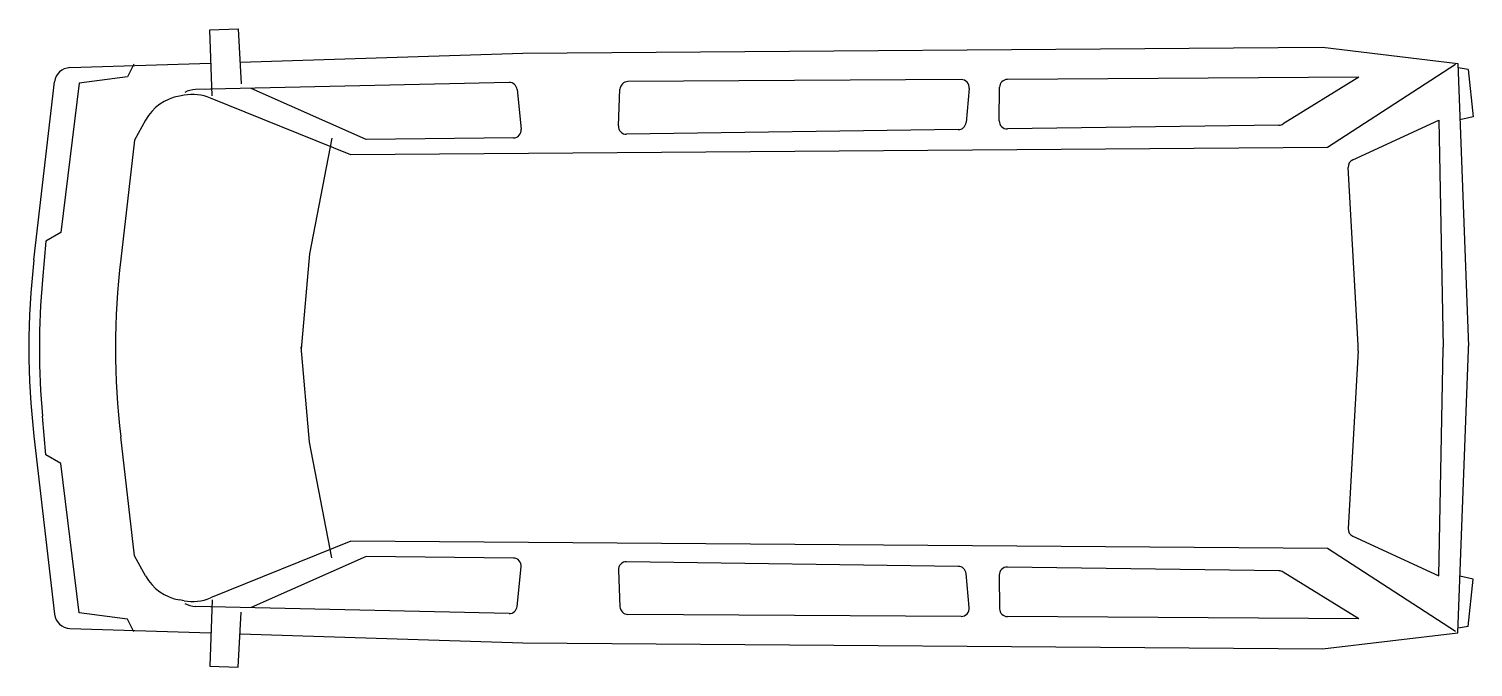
# Model space of a CAD drawing. Extents: x 22747 to 27334, y 16068 to 18094.
import ezdxf

# ---------------------------------------------------------------- set-up
doc = ezdxf.new("R2010")
doc.units = 0
doc.header["$LTSCALE"] = 100
doc.header["$MEASUREMENT"] = 0
doc.layers.add('LX-CAR', color=6, linetype='CONTINUOUS')

msp = doc.modelspace()

# ---------------------------------------------------------------- linework, layer by layer
at = {"layer": 'LX-CAR'}
for p, q in [((23321.6, 18091.3), (23411.9, 18094.5)), ((23328.9, 17881.4), (23321.6, 18091.3)), ((23411.9, 18094.5), (23421.2, 17919.5)), ((24315.4, 18017), (26855.9, 18036.5)), ((26855.9, 18036.5), (27285.1, 17985.1)), ((22877.3, 17971.4), (23325.2, 17985.6)), ((23080.3, 17982.5), (23059.9, 17942.3)), ((23417.6, 17988.5), (24315.4, 18017)), ((27278, 17981.6), (26871.4, 17717.5)), ((27285.1, 17985.1), (27319.7, 17087)), ((23059.9, 17942.3), (22906.7, 17921.9)), ((26970.8, 17940.8), (25855.3, 17934.1)), ((26970.8, 17940.8), (26730.3, 17792.6)), ((27318, 17965.8), (27286.9, 17971)), ((27318, 17965.8), (27334, 17814.8)), ((22763.1, 17361.2), (22828.5, 17926.4)), ((22906.7, 17921.9), (22848.1, 17447.7)), ((24272.2, 17924.6), (23276.4, 17901.6)), ((23818.4, 17742.8), (23452.5, 17905.6)), ((24297.6, 17901.9), (24310.9, 17776.2)), ((24619.4, 17786.3), (24624.4, 17902.6)), ((25708, 17933.3), (24649.6, 17926.9)), ((25733.5, 17905.5), (25723.4, 17797.6)), ((25828.9, 17802.4), (25830, 17909)), ((23240.3, 17883.7), (23224.9, 17881)), ((23769.4, 17694.2), (23323.7, 17874.8)), ((23117.7, 17804.7), (23082.7, 17741.5)), ((26952, 17678.9), (27224.7, 17804.9)), ((27224.7, 17804.9), (27239, 17084.1)), ((27334, 17814.8), (27292, 17805.5)), ((25698.5, 17774.5), (24645.1, 17759.8)), ((26717.3, 17788.8), (25854.7, 17776.7)), ((23082.7, 17741.5), (23038.6, 17363.2)), ((23709.3, 17747.6), (23638.2, 17380.4)), ((26871.4, 17717.5), (23769.4, 17694.2)), ((24286, 17748.1), (23818.4, 17742.8)), ((26969, 17089.7), (26937.3, 17654.4)), ((22848.1, 17447.7), (22800.8, 17420.1)), ((22800.8, 17420.1), (22789.9, 17297.2)), ((23638.2, 17380.4), (23612, 17077.1)), ((23638.2, 16781.9), (23612, 17085.2)), ((26969, 17072.6), (26937.3, 16507.8)), ((27224.7, 16357.3), (27239, 17078.1)), ((27285.1, 16177.1), (27319.7, 17075.3)), ((22800.8, 16742.1), (22789.9, 16865.1)), ((22763.1, 16801), (22828.5, 16235.8)), ((23082.7, 16420.8), (23038.6, 16799)), ((23709.3, 16414.6), (23638.2, 16781.9)), ((22848.1, 16714.5), (22800.8, 16742.1)), ((22906.7, 16240.3), (22848.1, 16714.5)), ((23769.4, 16468), (23323.7, 16287.4)), ((26871.4, 16444.8), (23769.4, 16468)), ((26952, 16483.4), (27224.7, 16357.3)), ((27278, 16180.7), (26871.4, 16444.8)), ((23117.7, 16357.5), (23082.7, 16420.8)), ((23818.4, 16419.5), (23452.5, 16256.6)), ((24286, 16414.2), (23818.4, 16419.5)), ((24297.6, 16260.3), (24310.9, 16386.1)), ((24619.4, 16376), (24624.4, 16259.6)), ((25698.5, 16387.7), (24645.1, 16402.5)), ((26717.3, 16373.4), (25854.7, 16385.5)), ((25733.5, 16256.7), (25723.4, 16364.6)), ((25828.9, 16359.8), (25830, 16253.2)), ((26970.8, 16221.4), (26730.3, 16369.6)), ((27334, 16347.4), (27292, 16356.8)), ((27318, 16196.5), (27334, 16347.4)), ((23059.9, 16220), (22906.7, 16240.3)), ((23240.3, 16278.5), (23224.9, 16281.2)), ((24272.2, 16237.6), (23276.4, 16260.7)), ((23328.9, 16280.9), (23321.6, 16070.9)), ((23411.9, 16067.8), (23421.2, 16242.7)), ((23080.3, 16179.7), (23059.9, 16220)), ((25708, 16229), (24649.6, 16235.3)), ((26970.8, 16221.4), (25855.3, 16228.1)), ((27318, 16196.5), (27286.9, 16191.2)), ((22877.3, 16190.9), (23325.2, 16176.6)), ((23417.6, 16173.7), (24315.4, 16145.2)), ((26855.9, 16125.7), (27285.1, 16177.1)), ((24315.4, 16145.2), (26855.9, 16125.7)), ((23321.6, 16070.9), (23411.9, 16067.8))]:
    msp.add_line(p, q, dxfattribs=at)
for centre, radius, start, end in [((22878.9, 17920.6), 50.8, 91.8164, 173.4043), ((23278.2, 17825.4), 76.2, 91.328, 118.506), ((24272.3, 17899.2), 25.4, 6.0612, 90.3434), ((24649.8, 17901.5), 25.4, 90.3434, 177.5285), ((25708.2, 17907.9), 25.4, 354.6952, 90.3434), ((25855.4, 17908.7), 25.4, 90.3434, 179.4021), ((23251, 17730.9), 152.4, 99.8923, 151.0161), ((23266.5, 17733.6), 152.4, 67.9422, 99.8923), ((25854.3, 17802.1), 25.4, 179.4021, 270.8029), ((24285.7, 17773.5), 25.4, 270.6505, 6.0612), ((24644.8, 17785.2), 25.4, 177.5285, 270.8029), ((25698.2, 17799.9), 25.4, 270.8029, 354.6952), ((26717, 17814.2), 25.4, 270.8029, 301.6421), ((26962.6, 17655.8), 25.4, 114.8035, 183.2131), ((25185.4, 17081.1), 2438.4, 173.4043, 186.5957), ((25460.6, 17081.1), 2438.4, 173.3562, 186.6438), ((25218.7, 17081.1), 2438.4, 174.9171, 185.0829), ((26816.8, 17081.1), 152.4, 356.7869, 3.2131), ((27086.6, 17081.1), 152.4, 358.8622, 1.1378), ((27167.4, 17081.1), 152.4, 357.7943, 2.2057), ((26962.6, 16506.4), 25.4, 176.7869, 245.1965), ((24285.7, 16388.8), 25.4, 353.9388, 89.3495), ((24644.8, 16377.1), 25.4, 89.1971, 182.4715), ((25698.2, 16362.3), 25.4, 5.3048, 89.1971), ((25854.3, 16360.1), 25.4, 89.1971, 180.5979), ((23251, 16431.3), 152.4, 208.9839, 260.1077), ((26717, 16348), 25.4, 58.3579, 89.1971), ((23266.5, 16428.7), 152.4, 260.1077, 292.0578), ((23278.2, 16336.9), 76.2, 241.494, 268.672), ((24272.3, 16263), 25.4, 269.6566, 353.9388), ((24649.8, 16260.7), 25.4, 182.4715, 269.6566), ((25708.2, 16254.4), 25.4, 269.6566, 5.3048), ((25855.4, 16253.5), 25.4, 180.5979, 269.6566), ((22878.9, 16241.6), 50.8, 186.5957, 268.1836)]:
    msp.add_arc(centre, radius, start, end, dxfattribs=at)

doc.saveas('drawing.dxf')
